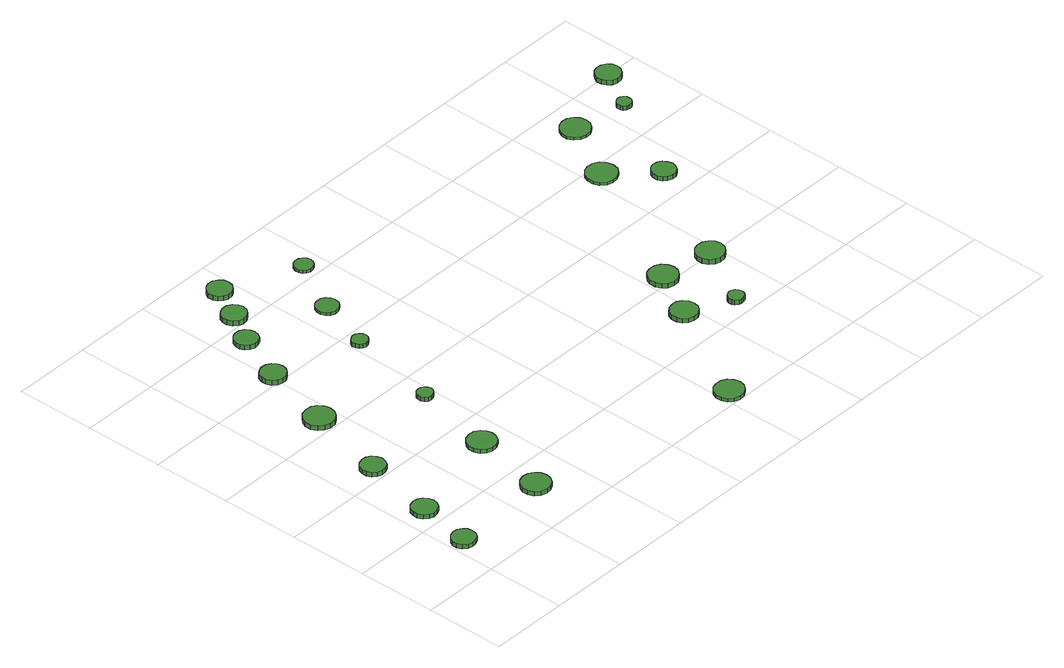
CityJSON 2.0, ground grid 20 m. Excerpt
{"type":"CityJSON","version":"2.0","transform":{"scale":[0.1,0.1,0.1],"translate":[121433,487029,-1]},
"CityObjects":{
"tree1":{"type":"SolitaryVegetationObject","attributes":{"function":"something"},"geometry":[{"type":"MultiSurface","lod":"1","boundaries":[[[0,1,2,3,4,5,6,7,8,9,10,11,12,13,14]],[[15,16,17,18,19,20,21,22,23,24,25,26,27,28,29]],[[0,29,28,1]],[[1,28,27,2]],[[2,27,26,3]],[[3,26,25,4]],[[4,25,24,5]],[[5,24,23,6]],[[6,23,22,7]],[[7,22,21,8]],[[8,21,20,9]],[[9,20,19,10]],[[10,19,18,11]],[[11,18,17,12]],[[12,17,16,13]],[[13,16,15,14]],[[14,15,29,0]]]}]},
"tree2":{"type":"SolitaryVegetationObject","attributes":{"function":"something"},"geometry":[{"type":"MultiSurface","lod":"1","boundaries":[[[30,31,32,33,34,35,36,37,38,39,40,41,42,43,44]],[[45,46,47,48,49,50,51,52,53,54,55,56,57,58,59]],[[30,59,58,31]],[[31,58,57,32]],[[32,57,56,33]],[[33,56,55,34]],[[34,55,54,35]],[[35,54,53,36]],[[36,53,52,37]],[[37,52,51,38]],[[38,51,50,39]],[[39,50,49,40]],[[40,49,48,41]],[[41,48,47,42]],[[42,47,46,43]],[[43,46,45,44]],[[44,45,59,30]]]}]},
"tree3":{"type":"SolitaryVegetationObject","attributes":{"function":"something"},"geometry":[{"type":"MultiSurface","lod":"1","boundaries":[[[60,61,62,63,64,65,66,67,68,69,70,71,72,73,74]],[[75,76,77,78,79,80,81,82,83,84,85,86,87,88,89]],[[60,89,88,61]],[[61,88,87,62]],[[62,87,86,63]],[[63,86,85,64]],[[64,85,84,65]],[[65,84,83,66]],[[66,83,82,67]],[[67,82,81,68]],[[68,81,80,69]],[[69,80,79,70]],[[70,79,78,71]],[[71,78,77,72]],[[72,77,76,73]],[[73,76,75,74]],[[74,75,89,60]]]}]},
"tree4":{"type":"SolitaryVegetationObject","attributes":{"function":"something"},"geometry":[{"type":"MultiSurface","lod":"1","boundaries":[[[90,91,92,93,94,95,96,97,98,99,100,101,102,103,104]],[[105,106,107,108,109,110,111,112,113,114,115,116,117,118,119]],[[90,119,118,91]],[[91,118,117,92]],[[92,117,116,93]],[[93,116,115,94]],[[94,115,114,95]],[[95,114,113,96]],[[96,113,112,97]],[[97,112,111,98]],[[98,111,110,99]],[[99,110,109,100]],[[100,109,108,101]],[[101,108,107,102]],[[102,107,106,103]],[[103,106,105,104]],[[104,105,119,90]]]}]},
"tree5":{"type":"SolitaryVegetationObject","attributes":{"function":"something"},"geometry":[{"type":"MultiSurface","lod":"1","boundaries":[[[120,121,122,123,124,125,126,127,128,129,130,131,132,133,134]],[[135,136,137,138,139,140,141,142,143,144,145,146,147,148,149]],[[120,149,148,121]],[[121,148,147,122]],[[122,147,146,123]],[[123,146,145,124]],[[124,145,144,125]],[[125,144,143,126]],[[126,143,142,127]],[[127,142,141,128]],[[128,141,140,129]],[[129,140,139,130]],[[130,139,138,131]],[[131,138,137,132]],[[132,137,136,133]],[[133,136,135,134]],[[134,135,149,120]]]}]},
"tree6":{"type":"SolitaryVegetationObject","attributes":{"function":"something"},"geometry":[{"type":"MultiSurface","lod":"1","boundaries":[[[150,151,152,153,154,155,156,157,158,159,160,161,162,163,164]],[[165,166,167,168,169,170,171,172,173,174,175,176,177,178,179]],[[150,179,178,151]],[[151,178,177,152]],[[152,177,176,153]],[[153,176,175,154]],[[154,175,174,155]],[[155,174,173,156]],[[156,173,172,157]],[[157,172,171,158]],[[158,171,170,159]],[[159,170,169,160]],[[160,169,168,161]],[[161,168,167,162]],[[162,167,166,163]],[[163,166,165,164]],[[164,165,179,150]]]}]},
"tree7":{"type":"SolitaryVegetationObject","attributes":{"function":"something"},"geometry":[{"type":"MultiSurface","lod":"1","boundaries":[[[180,181,182,183,184,185,186,187,188,189,190,191,192,193,194]],[[195,196,197,198,199,200,201,202,203,204,205,206,207,208,209]],[[180,209,208,181]],[[181,208,207,182]],[[182,207,206,183]],[[183,206,205,184]],[[184,205,204,185]],[[185,204,203,186]],[[186,203,202,187]],[[187,202,201,188]],[[188,201,200,189]],[[189,200,199,190]],[[190,199,198,191]],[[191,198,197,192]],[[192,197,196,193]],[[193,196,195,194]],[[194,195,209,180]]]}]},
"tree8":{"type":"SolitaryVegetationObject","attributes":{"function":"something"},"geometry":[{"type":"MultiSurface","lod":"1","boundaries":[[[210,211,212,213,214,215,216,217,218,219,220,221,222,223,224]],[[225,226,227,228,229,230,231,232,233,234,235,236,237,238,239]],[[210,239,238,211]],[[211,238,237,212]],[[212,237,236,213]],[[213,236,235,214]],[[214,235,234,215]],[[215,234,233,216]],[[216,233,232,217]],[[217,232,231,218]],[[218,231,230,219]],[[219,230,229,220]],[[220,229,228,221]],[[221,228,227,222]],[[222,227,226,223]],[[223,226,225,224]],[[224,225,239,210]]]}]},
"tree9":{"type":"SolitaryVegetationObject","attributes":{"function":"something"},"geometry":[{"type":"MultiSurface","lod":"1","boundaries":[[[240,241,242,243,244,245,246,247,248,249,250,251,252,253,254]],[[255,256,257,258,259,260,261,262,263,264,265,266,267,268,269]],[[240,269,268,241]],[[241,268,267,242]],[[242,267,266,243]],[[243,266,265,244]],[[244,265,264,245]],[[245,264,263,246]],[[246,263,262,247]],[[247,262,261,248]],[[248,261,260,249]],[[249,260,259,250]],[[250,259,258,251]],[[251,258,257,252]],[[252,257,256,253]],[[253,256,255,254]],[[254,255,269,240]]]}]},
"tree10":{"type":"SolitaryVegetationObject","attributes":{"function":"something"},"geometry":[{"type":"MultiSurface","lod":"1","boundaries":[[[270,271,272,273,274,275,276,277,278,279,280,281,282,283,284]],[[285,286,287,288,289,290,291,292,293,294,295,296,297,298,299]],[[270,299,298,271]],[[271,298,297,272]],[[272,297,296,273]],[[273,296,295,274]],[[274,295,294,275]],[[275,294,293,276]],[[276,293,292,277]],[[277,292,291,278]],[[278,291,290,279]],[[279,290,289,280]],[[280,289,288,281]],[[281,288,287,282]],[[282,287,286,283]],[[283,286,285,284]],[[284,285,299,270]]]}]},
"tree11":{"type":"SolitaryVegetationObject","attributes":{"function":"something"},"geometry":[{"type":"MultiSurface","lod":"1","boundaries":[[[300,301,302,303,304,305,306,307,308,309,310,311,312,313,314]],[[315,316,317,318,319,320,321,322,323,324,325,326,327,328,329]],[[300,329,328,301]],[[301,328,327,302]],[[302,327,326,303]],[[303,326,325,304]],[[304,325,324,305]],[[305,324,323,306]],[[306,323,322,307]],[[307,322,321,308]],[[308,321,320,309]],[[309,320,319,310]],[[310,319,318,311]],[[311,318,317,312]],[[312,317,316,313]],[[313,316,315,314]],[[314,315,329,300]]]}]},
"tree12":{"type":"SolitaryVegetationObject","attributes":{"function":"something"},"geometry":[{"type":"MultiSurface","lod":"1","boundaries":[[[330,331,332,333,334,335,336,337,338,339,340,341,342,343,344]],[[345,346,347,348,349,350,351,352,353,354,355,356,357,358,359]],[[330,359,358,331]],[[331,358,357,332]],[[332,357,356,333]],[[333,356,355,334]],[[334,355,354,335]],[[335,354,353,336]],[[336,353,352,337]],[[337,352,351,338]],[[338,351,350,339]],[[339,350,349,340]],[[340,349,348,341]],[[341,348,347,342]],[[342,347,346,343]],[[343,346,345,344]],[[344,345,359,330]]]}]},
"tree13":{"type":"SolitaryVegetationObject","attributes":{"function":"something"},"geometry":[{"type":"MultiSurface","lod":"1","boundaries":[[[360,361,362,363,364,365,366,367,368,369,370,371,372,373,374]],[[375,376,377,378,379,380,381,382,383,384,385,386,387,388,389]],[[360,389,388,361]],[[361,388,387,362]],[[362,387,386,363]],[[363,386,385,364]],[[364,385,384,365]],[[365,384,383,366]],[[366,383,382,367]],[[367,382,381,368]],[[368,381,380,369]],[[369,380,379,370]],[[370,379,378,371]],[[371,378,377,372]],[[372,377,376,373]],[[373,376,375,374]],[[374,375,389,360]]]}]},
"tree14":{"type":"SolitaryVegetationObject","attributes":{"function":"something"},"geometry":[{"type":"MultiSurface","lod":"1","boundaries":[[[390,391,392,393,394,395,396,397,398,399,400,401,402,403,404]],[[405,406,407,408,409,410,411,412,413,414,415,416,417,418,419]],[[390,419,418,391]],[[391,418,417,392]],[[392,417,416,393]],[[393,416,415,394]],[[394,415,414,395]],[[395,414,413,396]],[[396,413,412,397]],[[397,412,411,398]],[[398,411,410,399]],[[399,410,409,400]],[[400,409,408,401]],[[401,408,407,402]],[[402,407,406,403]],[[403,406,405,404]],[[404,405,419,390]]]}]},
"tree15":{"type":"SolitaryVegetationObject","attributes":{"function":"something"},"geometry":[{"type":"MultiSurface","lod":"1","boundaries":[[[420,421,422,423,424,425,426,427,428,429,430,431,432,433,434]],[[435,436,437,438,439,440,441,442,443,444,445,446,447,448,449]],[[420,449,448,421]],[[421,448,447,422]],[[422,447,446,423]],[[423,446,445,424]],[[424,445,444,425]],[[425,444,443,426]],[[426,443,442,427]],[[427,442,441,428]],[[428,441,440,429]],[[429,440,439,430]],[[430,439,438,431]],[[431,438,437,432]],[[432,437,436,433]],[[433,436,435,434]],[[434,435,449,420]]]}]},
"tree16":{"type":"SolitaryVegetationObject","attributes":{"function":"something"},"geometry":[{"type":"MultiSurface","lod":"1","boundaries":[[[450,451,452,453,454,455,456,457,458,459,460,461,462,463,464]],[[465,466,467,468,469,470,471,472,473,474,475,476,477,478,479]],[[450,479,478,451]],[[451,478,477,452]],[[452,477,476,453]],[[453,476,475,454]],[[454,475,474,455]],[[455,474,473,456]],[[456,473,472,457]],[[457,472,471,458]],[[458,471,470,459]],[[459,470,469,460]],[[460,469,468,461]],[[461,468,467,462]],[[462,467,466,463]],[[463,466,465,464]],[[464,465,479,450]]]}]},
"tree17":{"type":"SolitaryVegetationObject","attributes":{"function":"something"},"geometry":[{"type":"MultiSurface","lod":"1","boundaries":[[[480,481,482,483,484,485,486,487,488,489,490,491,492,493,494]],[[495,496,497,498,499,500,501,502,503,504,505,506,507,508,509]],[[480,509,508,481]],[[481,508,507,482]],[[482,507,506,483]],[[483,506,505,484]],[[484,505,504,485]],[[485,504,503,486]],[[486,503,502,487]],[[487,502,501,488]],[[488,501,500,489]],[[489,500,499,490]],[[490,499,498,491]],[[491,498,497,492]],[[492,497,496,493]],[[493,496,495,494]],[[494,495,509,480]]]}]},
"tree18":{"type":"SolitaryVegetationObject","attributes":{"function":"something"},"geometry":[{"type":"MultiSurface","lod":"1","boundaries":[[[510,511,512,513,514,515,516,517,518,519,520,521,522,523,524]],[[525,526,527,528,529,530,531,532,533,534,535,536,537,538,539]],[[510,539,538,511]],[[511,538,537,512]],[[512,537,536,513]],[[513,536,535,514]],[[514,535,534,515]],[[515,534,533,516]],[[516,533,532,517]],[[517,532,531,518]],[[518,531,530,519]],[[519,530,529,520]],[[520,529,528,521]],[[521,528,527,522]],[[522,527,526,523]],[[523,526,525,524]],[[524,525,539,510]]]}]},
"tree19":{"type":"SolitaryVegetationObject","attributes":{"function":"something"},"geometry":[{"type":"MultiSurface","lod":"1","boundaries":[[[540,541,542,543,544,545,546,547,548,549,550,551,552,553,554]],[[555,556,557,558,559,560,561,562,563,564,565,566,567,568,569]],[[540,569,568,541]],[[541,568,567,542]],[[542,567,566,543]],[[543,566,565,544]],[[544,565,564,545]],[[545,564,563,546]],[[546,563,562,547]],[[547,562,561,548]],[[548,561,560,549]],[[549,560,559,550]],[[550,559,558,551]],[[551,558,557,552]],[[552,557,556,553]],[[553,556,555,554]],[[554,555,569,540]]]}]},
"tree20":{"type":"SolitaryVegetationObject","attributes":{"function":"something"},"geometry":[{"type":"MultiSurface","lod":"1","boundaries":[[[570,571,572,573,574,575,576,577,578,579,580,581,582,583,584]],[[585,586,587,588,589,590,591,592,593,594,595,596,597,598,599]],[[570,599,598,571]],[[571,598,597,572]],[[572,597,596,573]],[[573,596,595,574]],[[574,595,594,575]],[[575,594,593,576]],[[576,593,592,577]],[[577,592,591,578]],[[578,591,590,579]],[[579,590,589,580]],[[580,589,588,581]],[[581,588,587,582]],[[582,587,586,583]],[[583,586,585,584]],[[584,585,599,570]]]}]},
"tree21":{"type":"SolitaryVegetationObject","attributes":{"function":"something"},"geometry":[{"type":"MultiSurface","lod":"1","boundaries":[[[600,601,602,603,604,605,606,607,608,609,610,611,612,613,614]],[[615,616,617,618,619,620,621,622,623,624,625,626,627,628,629]],[[600,629,628,601]],[[601,628,627,602]],[[602,627,626,603]],[[603,626,625,604]],[[604,625,624,605]],[[605,624,623,606]],[[606,623,622,607]],[[607,622,621,608]],[[608,621,620,609]],[[609,620,619,610]],[[610,619,618,611]],[[611,618,617,612]],[[612,617,616,613]],[[613,616,615,614]],[[614,615,629,600]]]}]},
"tree22":{"type":"SolitaryVegetationObject","attributes":{"function":"something"},"geometry":[{"type":"MultiSurface","lod":"1","boundaries":[[[630,631,632,633,634,635,636,637,638,639,640,641,642,643,644]],[[645,646,647,648,649,650,651,652,653,654,655,656,657,658,659]],[[630,659,658,631]],[[631,658,657,632]],[[632,657,656,633]],[[633,656,655,634]],[[634,655,654,635]],[[635,654,653,636]],[[636,653,652,637]],[[637,652,651,638]],[[638,651,650,639]],[[639,650,649,640]],[[640,649,648,641]],[[641,648,647,642]],[[642,647,646,643]],[[643,646,645,644]],[[644,645,659,630]]]}]},
"tree23":{"type":"SolitaryVegetationObject","attributes":{"function":"something"},"geometry":[{"type":"MultiSurface","lod":"1","boundaries":[[[660,661,662,663,664,665,666,667,668,669,670,671,672,673,674]],[[675,676,677,678,679,680,681,682,683,684,685,686,687,688,689]],[[660,689,688,661]],[[661,688,687,662]],[[662,687,686,663]],[[663,686,685,664]],[[664,685,684,665]],[[665,684,683,666]],[[666,683,682,667]],[[667,682,681,668]],[[668,681,680,669]],[[669,680,679,670]],[[670,679,678,671]],[[671,678,677,672]],[[672,677,676,673]],[[673,676,675,674]],[[674,675,689,660]]]}]},
"tree24":{"type":"SolitaryVegetationObject","attributes":{"function":"something"},"geometry":[{"type":"MultiSurface","lod":"1","boundaries":[[[690,691,692,693,694,695,696,697,698,699,700,701,702,703,704]],[[705,706,707,708,709,710,711,712,713,714,715,716,717,718,719]],[[690,719,718,691]],[[691,718,717,692]],[[692,717,716,693]],[[693,716,715,694]],[[694,715,714,695]],[[695,714,713,696]],[[696,713,712,697]],[[697,712,711,698]],[[698,711,710,699]],[[699,710,709,700]],[[700,709,708,701]],[[701,708,707,702]],[[702,707,706,703]],[[703,706,705,704]],[[704,705,719,690]]]}]}
},
"vertices":[
[67,114,18],[65,126,18],[58,135,18],[47,142,18],[35,143,18],[23,139,18],[14,131,18],[9,120,18],[9,108,18],[14,97,18],[23,88,18],[35,85,18],[47,86,18],[58,92,18],[65,102,18],[65,102,6],[58,92,6],[47,86,6],[35,85,6],[23,88,6],[14,97,6],[9,108,6],[9,120,6],[14,131,6],[23,139,6],[35,143,6],[47,142,6],[58,135,6],[65,126,6],[67,114,6],
[95,252,17],[92,264,17],[85,275,17],[73,281,17],[60,283,17],[48,279,17],[38,270,17],[33,258,17],[33,245,17],[38,233,17],[48,224,17],[60,220,17],[73,222,17],[85,228,17],[92,239,17],[92,239,6],[85,228,6],[73,222,6],[60,220,6],[48,224,6],[38,233,6],[33,245,6],[33,258,6],[38,270,6],[48,279,6],[60,283,6],[73,281,6],[85,275,6],[92,264,6],[95,252,6],
[133,437,18],[130,449,18],[123,460,18],[112,466,18],[99,467,18],[87,463,18],[78,455,18],[73,443,18],[73,431,18],[78,419,18],[87,411,18],[99,407,18],[112,408,18],[123,414,18],[130,425,18],[130,425,6],[123,414,6],[112,408,6],[99,407,6],[87,411,6],[78,419,6],[73,431,6],[73,443,6],[78,455,6],[87,463,6],[99,467,6],[112,466,6],[123,460,6],[130,449,6],[133,437,6],
[328,128,17],[325,142,17],[316,154,17],[303,161,17],[289,163,17],[274,158,17],[263,148,17],[257,135,17],[257,120,17],[263,107,17],[274,97,17],[289,92,17],[303,94,17],[316,101,17],[325,113,17],[325,113,6],[316,101,6],[303,94,6],[289,92,6],[274,97,6],[263,107,6],[257,120,6],[257,135,6],[263,148,6],[274,158,6],[289,163,6],[303,161,6],[316,154,6],[325,142,6],[328,128,6],
[189,638,23],[186,653,23],[177,666,23],[164,674,23],[148,675,23],[133,671,23],[122,660,23],[115,646,23],[115,630,23],[122,616,23],[133,606,23],[148,601,23],[164,602,23],[177,610,23],[186,623,23],[186,623,10],[177,610,10],[164,602,10],[148,601,10],[133,606,10],[122,616,10],[115,630,10],[115,646,10],[122,660,10],[133,671,10],[148,675,10],[164,674,10],[177,666,10],[186,653,10],[189,638,10],
[364,319,16],[361,333,16],[353,345,16],[340,352,16],[325,354,16],[311,349,16],[300,339,16],[294,326,16],[294,311,16],[300,298,16],[311,288,16],[325,283,16],[340,285,16],[353,292,16],[361,304,16],[361,304,6],[353,292,6],[340,285,6],[325,283,6],[311,288,6],[300,298,6],[294,311,6],[294,326,6],[300,339,6],[311,349,6],[325,354,6],[340,352,6],[353,345,6],[361,333,6],[364,319,6],
[236,820,22],[233,833,22],[225,844,22],[214,850,22],[201,851,22],[189,847,22],[179,839,22],[174,827,22],[174,814,22],[179,802,22],[189,793,22],[201,789,22],[214,790,22],[225,797,22],[233,807,22],[233,807,9],[225,797,9],[214,790,9],[201,789,9],[189,793,9],[179,802,9],[174,814,9],[174,827,9],[179,839,9],[189,847,9],[201,851,9],[214,850,9],[225,844,9],[233,833,9],[236,820,9],
[396,526,17],[394,534,17],[389,541,17],[382,545,17],[374,546,17],[366,544,17],[360,538,17],[357,531,17],[357,522,17],[360,515,17],[366,509,17],[374,507,17],[382,508,17],[389,512,17],[394,518,17],[394,518,6],[389,512,6],[382,508,6],[374,507,6],[366,509,6],[360,515,6],[357,522,6],[357,531,6],[360,538,6],[366,544,6],[374,546,6],[382,545,6],[389,541,6],[394,534,6],[396,526,6],
[292,951,18],[290,963,18],[283,973,18],[272,979,18],[260,980,18],[249,976,18],[240,968,18],[235,957,18],[235,945,18],[240,934,18],[249,926,18],[260,922,18],[272,923,18],[283,929,18],[290,939,18],[290,939,6],[283,929,6],[272,923,6],[260,922,6],[249,926,6],[240,934,6],[235,945,6],[235,957,6],[240,968,6],[249,976,6],[260,980,6],[272,979,6],[283,973,6],[290,963,6],[292,951,6],
[343,1030,19],[340,1042,19],[332,1053,19],[321,1059,19],[309,1060,19],[297,1056,19],[287,1048,19],[282,1036,19],[282,1023,19],[287,1012,19],[297,1003,19],[309,999,19],[321,1001,19],[332,1007,19],[340,1017,19],[340,1017,6],[332,1007,6],[321,1001,6],[309,999,6],[297,1003,6],[287,1012,6],[282,1023,6],[282,1036,6],[287,1048,6],[297,1056,6],[309,1060,6],[321,1059,6],[332,1053,6],[340,1042,6],[343,1030,6],
[446,762,17],[444,770,17],[439,777,17],[432,781,17],[424,782,17],[416,779,17],[410,774,17],[406,766,17],[406,758,17],[410,750,17],[416,745,17],[424,742,17],[432,743,17],[439,747,17],[444,754,17],[444,754,6],[439,747,6],[432,743,6],[424,742,6],[416,745,6],[410,750,6],[406,758,6],[406,766,6],[410,774,6],[416,779,6],[424,782,6],[432,781,6],[439,777,6],[444,770,6],[446,762,6],
[388,1113,19],[386,1125,19],[378,1135,19],[368,1142,19],[355,1143,19],[343,1139,19],[334,1131,19],[328,1119,19],[328,1107,19],[334,1095,19],[343,1087,19],[355,1083,19],[368,1084,19],[378,1090,19],[386,1101,19],[386,1101,6],[378,1090,6],[368,1084,6],[355,1083,6],[343,1087,6],[334,1095,6],[328,1107,6],[328,1119,6],[334,1131,6],[343,1139,6],[355,1143,6],[368,1142,6],[378,1135,6],[386,1125,6],[388,1113,6],
[501,900,14],[498,911,14],[492,920,14],[482,926,14],[470,927,14],[459,924,14],[451,916,14],[446,905,14],[446,894,14],[451,883,14],[459,876,14],[470,872,14],[482,873,14],[492,879,14],[498,888,14],[498,888,6],[492,879,6],[482,873,6],[470,872,6],[459,876,6],[451,883,6],[446,894,6],[446,905,6],[451,916,6],[459,924,6],[470,927,6],[482,926,6],[492,920,6],[498,911,6],[501,900,6],
[865,36,15],[862,51,15],[853,63,15],[840,70,15],[825,71,15],[811,67,15],[800,57,15],[794,43,15],[794,29,15],[800,15,15],[811,5,15],[825,1,15],[840,2,15],[853,10,15],[862,22,15],[862,22,6],[853,10,6],[840,2,6],[825,1,6],[811,5,6],[800,15,6],[794,29,6],[794,43,6],[800,57,6],[811,67,6],[825,71,6],[840,70,6],[853,63,6],[862,51,6],[865,36,6],
[574,1037,14],[572,1047,14],[566,1054,14],[558,1059,14],[548,1060,14],[539,1057,14],[532,1051,14],[528,1042,14],[528,1032,14],[532,1023,14],[539,1017,14],[548,1014,14],[558,1015,14],[566,1020,14],[572,1028,14],[572,1028,6],[566,1020,6],[558,1015,6],[548,1014,6],[539,1017,6],[532,1023,6],[528,1032,6],[528,1042,6],[532,1051,6],[539,1057,6],[548,1060,6],[558,1059,6],[566,1054,6],[572,1047,6],[574,1037,6],
[1001,292,26],[999,306,26],[991,317,26],[979,324,26],[965,325,26],[952,321,26],[941,312,26],[936,299,26],[936,285,26],[941,273,26],[952,263,26],[965,259,26],[979,260,26],[991,267,26],[999,279,26],[999,279,14],[991,267,14],[979,260,14],[965,259,14],[952,263,14],[941,273,14],[936,285,14],[936,299,14],[941,312,14],[952,321,14],[965,325,14],[979,324,14],[991,317,14],[999,306,14],[1001,292,14],
[1104,242,26],[1102,250,26],[1098,257,26],[1090,261,26],[1082,262,26],[1075,259,26],[1068,254,26],[1065,246,26],[1065,238,26],[1068,231,26],[1075,225,26],[1082,223,26],[1090,224,26],[1098,228,26],[1102,234,26],[1102,234,13],[1098,228,13],[1090,224,13],[1082,223,13],[1075,225,13],[1068,231,13],[1065,238,13],[1065,246,13],[1068,254,13],[1075,259,13],[1082,262,13],[1090,261,13],[1098,257,13],[1102,250,13],[1104,242,13],
[1078,418,19],[1075,433,19],[1066,445,19],[1053,453,19],[1038,454,19],[1024,450,19],[1013,440,19],[1007,426,19],[1007,411,19],[1013,397,19],[1024,387,19],[1038,383,19],[1053,384,19],[1066,392,19],[1075,404,19],[1075,404,7],[1066,392,7],[1053,384,7],[1038,383,7],[1024,387,7],[1013,397,7],[1007,411,7],[1007,426,7],[1013,440,7],[1024,450,7],[1038,454,7],[1053,453,7],[1066,445,7],[1075,433,7],[1078,418,7],
[1209,398,20],[1206,412,20],[1197,423,20],[1185,430,20],[1170,432,20],[1157,428,20],[1146,418,20],[1140,405,20],[1140,390,20],[1146,377,20],[1157,368,20],[1170,363,20],[1185,365,20],[1197,372,20],[1206,383,20],[1206,383,7],[1197,372,7],[1185,365,7],[1170,363,7],[1157,368,7],[1146,377,7],[1140,390,7],[1140,405,7],[1146,418,7],[1157,428,7],[1170,432,7],[1185,430,7],[1197,423,7],[1206,412,7],[1209,398,7],
[1273,770,13],[1270,785,13],[1260,798,13],[1247,806,13],[1231,808,13],[1216,803,13],[1204,792,13],[1198,778,13],[1198,762,13],[1204,748,13],[1216,737,13],[1231,732,13],[1247,734,13],[1260,742,13],[1270,754,13],[1270,754,6],[1260,742,6],[1247,734,6],[1231,732,6],[1216,737,6],[1204,748,6],[1198,762,6],[1198,778,6],[1204,792,6],[1216,803,6],[1231,808,6],[1247,806,6],[1260,798,6],[1270,785,6],[1273,770,6],
[1360,672,17],[1357,684,17],[1350,694,17],[1340,700,17],[1327,702,17],[1316,698,17],[1307,690,17],[1302,679,17],[1302,666,17],[1307,655,17],[1316,647,17],[1327,643,17],[1340,644,17],[1350,650,17],[1357,660,17],[1357,660,6],[1350,650,6],[1340,644,6],[1327,643,6],[1316,647,6],[1307,655,6],[1302,666,6],[1302,679,6],[1307,690,6],[1316,698,6],[1327,702,6],[1340,700,6],[1350,694,6],[1357,684,6],[1360,672,6],
[1356,922,13],[1353,937,13],[1344,949,13],[1331,957,13],[1315,958,13],[1301,953,13],[1290,943,13],[1283,929,13],[1283,914,13],[1290,900,13],[1301,890,13],[1315,885,13],[1331,887,13],[1344,895,13],[1353,907,13],[1353,907,6],[1344,895,6],[1331,887,6],[1315,885,6],[1301,890,6],[1290,900,6],[1283,914,6],[1283,929,6],[1290,943,6],[1301,953,6],[1315,958,6],[1331,957,6],[1344,949,6],[1353,937,6],[1356,922,6],
[1475,901,17],[1474,908,17],[1469,914,17],[1463,918,17],[1455,919,17],[1448,916,17],[1443,911,17],[1440,905,17],[1440,897,17],[1443,890,17],[1448,885,17],[1455,883,17],[1463,884,17],[1469,887,17],[1474,893,17],[1474,893,6],[1469,887,6],[1463,884,6],[1455,883,6],[1448,885,6],[1443,890,6],[1440,897,6],[1440,905,6],[1443,911,6],[1448,916,6],[1455,919,6],[1463,918,6],[1469,914,6],[1474,908,6],[1475,901,6],
[1543,996,18],[1541,1009,18],[1533,1019,18],[1522,1025,18],[1509,1027,18],[1497,1023,18],[1488,1014,18],[1482,1002,18],[1482,990,18],[1488,978,18],[1497,969,18],[1509,965,18],[1522,967,18],[1533,973,18],[1541,984,18],[1541,984,6],[1533,973,6],[1522,967,6],[1509,965,6],[1497,969,6],[1488,978,6],[1482,990,6],[1482,1002,6],[1488,1014,6],[1497,1023,6],[1509,1027,6],[1522,1025,6],[1533,1019,6],[1541,1009,6],[1543,996,6]
]}
